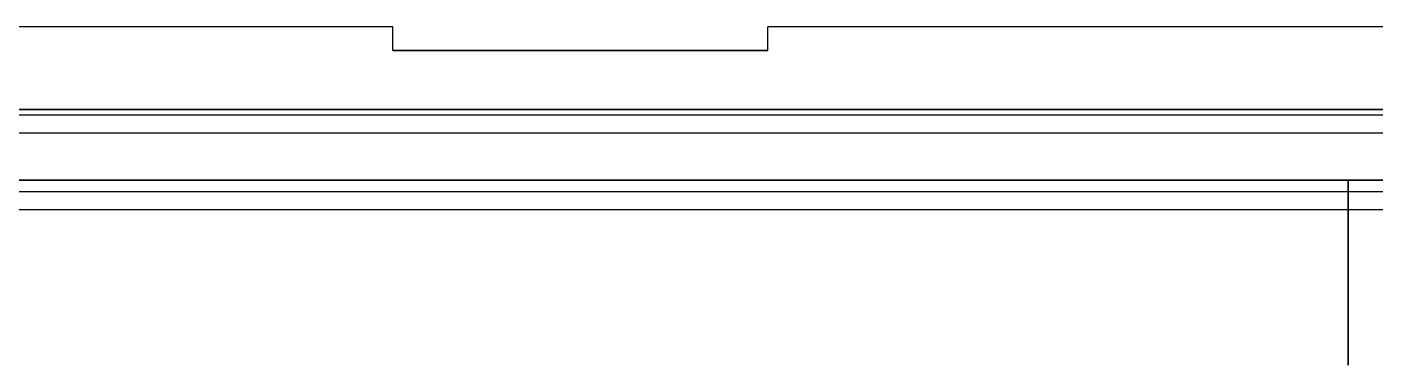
# Model space of a CAD drawing. Header units: millimetres. Extents: x -228 to 213, y -31 to 12.
# Drawn here: x 155.43 to 184.48, y 4.95 to 12.24 of the extents above; entities that cross this region are included whole.
import ezdxf

# ---------------------------------------------------------------- set-up
doc = ezdxf.new("R2010")
doc.units = ezdxf.units.MM
doc.layers.add('Feature', color=7, linetype='CONTINUOUS')

msp = doc.modelspace()

# ---------------------------------------------------------------- linework, layer by layer
at = {"layer": 'Feature'}
for p, q in [((163.314, 12.2371, 136.6), (-177.807, 12.2371, 136.6)), ((163.314, 12.2371, -66.6), (-177.807, 12.2371, -66.6)), ((163.314, 12.2371, 136.6), (-177.807, 12.2371, 136.6)), ((163.314, 12.2371, -66.6), (-177.807, 12.2371, -66.6)), ((163.314, 12.2371, -66.6), (163.314, 12.2371, 136.6)), ((163.314, 11.7291, 136.6), (163.314, 12.2371, 136.6)), ((163.314, 11.7291, -66.6), (163.314, 12.2371, -66.6)), ((163.314, 12.2371, -66.6), (163.314, 12.2371, 136.6)), ((163.314, 11.7291, 136.6), (163.314, 12.2371, 136.6)), ((163.314, 11.7291, -66.6), (163.314, 12.2371, -66.6)), ((207.891, 12.2371, 136.6), (171.391, 12.2371, 136.6)), ((171.391, 11.7291, 136.6), (171.391, 12.2371, 136.6)), ((171.391, 11.7291, -66.6), (171.391, 12.2371, -66.6)), ((207.891, 12.2371, -66.6), (171.391, 12.2371, -66.6)), ((207.891, 12.2371, -66.6), (171.391, 12.2371, -66.6)), ((171.391, 12.2371, 136.6), (171.391, 12.2371, -66.6)), ((207.891, 12.2371, 136.6), (171.391, 12.2371, 136.6)), ((171.391, 12.2371, 136.6), (171.391, 12.2371, -66.6)), ((171.391, 11.7291, -66.6), (171.391, 12.2371, -66.6)), ((171.391, 11.7291, 136.6), (171.391, 12.2371, 136.6)), ((163.314, 11.7291, 136.6), (171.391, 11.7291, 136.6)), ((171.391, 11.7291, -66.6), (163.314, 11.7291, -66.6)), ((163.314, 11.7291, -66.6), (163.314, 11.7291, 136.6)), ((163.314, 11.7291, -66.6), (163.314, 11.7291, 136.6)), ((163.314, 11.7291, 136.6), (171.391, 11.7291, 136.6)), ((171.391, 11.7291, -66.6), (163.314, 11.7291, -66.6)), ((171.391, 11.7291, 136.6), (171.391, 11.7291, -66.6)), ((171.391, 11.7291, 136.6), (171.391, 11.7291, -66.6)), ((-220.81, 10.4591, -65.076), (206.317, 10.4591, -65.076)), ((206.317, 10.4591, -62.536), (-220.81, 10.4591, -62.536)), ((206.317, 10.4591, -62.536), (-220.81, 10.4591, -62.536)), ((-220.81, 10.4591, -65.076), (206.317, 10.4591, -65.076)), ((-220.81, 10.4591, 132.536), (206.317, 10.4591, 132.536)), ((206.317, 10.4591, 135.076), (-220.81, 10.4591, 135.076)), ((-220.81, 10.4591, 132.536), (206.317, 10.4591, 132.536)), ((206.317, 10.4591, 135.076), (-220.81, 10.4591, 135.076)), ((203.954, 10.3321, 135.076), (-218.448, 10.3321, 135.076)), ((203.954, 10.3321, 135.076), (-218.448, 10.3321, 135.076)), ((203.954, 10.3321, 132.688), (-218.448, 10.3321, 132.688)), ((203.954, 10.3321, 132.688), (-218.448, 10.3321, 132.688)), ((-218.448, 9.95109, -65.076), (203.954, 9.95109, -65.076)), ((-218.448, 9.95109, -65.076), (203.954, 9.95109, -65.076)), ((-218.448, 9.95109, -62.6884), (203.954, 9.95109, -62.6884)), ((-218.448, 9.95109, -62.6884), (203.954, 9.95109, -62.6884)), ((204.716, 8.93509, 132.536), (-219.21, 8.93509, 132.536)), ((-219.21, 8.93509, -62.536), (204.716, 8.93509, -62.536)), ((204.716, 8.93509, -65.076), (-219.21, 8.93509, -65.076)), ((-219.21, 8.93509, -66.6), (204.716, 8.93509, -66.6)), ((-219.21, 8.93509, 136.6), (204.716, 8.93509, 136.6)), ((-219.21, 8.93509, -66.6), (204.716, 8.93509, -66.6)), ((-219.21, 8.93509, 135.076), (204.716, 8.93509, 135.076)), ((-219.21, 8.93509, 136.6), (204.716, 8.93509, 136.6)), ((204.716, 8.93509, -65.076), (-219.21, 8.93509, -65.076)), ((-219.21, 8.93509, -62.536), (204.716, 8.93509, -62.536)), ((204.716, 8.93509, 132.536), (-219.21, 8.93509, 132.536)), ((-219.21, 8.93509, 135.076), (204.716, 8.93509, 135.076)), ((183.901, 4.94729, 95.4453), (183.901, 8.93509, 95.0964)), ((183.901, 4.94729, 101.987), (183.901, 8.93509, 102.335)), ((183.901, 4.94729, -31.9865), (183.901, 8.93509, -32.3354)), ((183.901, 4.94729, -25.4453), (183.901, 8.93509, -25.0964)), ((183.901, 4.94729, -31.9865), (183.901, 8.93509, -32.3354)), ((183.901, 4.94729, -25.4453), (183.901, 8.93509, -25.0964)), ((183.901, 4.94729, 95.4453), (183.901, 8.93509, 95.0964)), ((183.901, 4.94729, 101.987), (183.901, 8.93509, 102.335)), ((183.901, 8.90969, -29.7954), (183.901, 4.94729, -29.7954)), ((183.901, 8.90969, -27.6364), (183.901, 4.94729, -27.6364)), ((183.901, 8.90969, 97.6364), (183.901, 4.94729, 97.6364)), ((183.901, 8.90969, 99.7954), (183.901, 4.94729, 99.7954)), ((183.901, 8.90969, 97.6364), (183.901, 4.94729, 97.6364)), ((183.901, 8.90969, 99.7954), (183.901, 4.94729, 99.7954)), ((183.901, 8.90969, -29.7954), (183.901, 4.94729, -29.7954)), ((183.901, 8.90969, -27.6364), (183.901, 4.94729, -27.6364)), ((203.573, 8.68109, 135.076), (-218.067, 8.68109, 135.076)), ((203.573, 8.68109, 135.076), (-218.067, 8.68109, 135.076)), ((203.573, 8.68109, 136.346), (-218.067, 8.68109, 136.346)), ((203.573, 8.68109, 136.346), (-218.067, 8.68109, 136.346)), ((-218.067, 8.30009, -65.076), (203.573, 8.30009, -65.076)), ((-218.067, 8.30009, -65.076), (203.573, 8.30009, -65.076)), ((-218.067, 8.30009, -66.346), (203.573, 8.30009, -66.346)), ((-218.067, 8.30009, -66.346), (203.573, 8.30009, -66.346))]:
    msp.add_line(p, q, dxfattribs=at)
for centre in [(183.901, 8.93509, 98.7159), (183.901, 8.93509, -28.7159), (183.901, 8.93509, -28.7159), (183.901, 8.93509, -28.7159), (183.901, 8.93509, 98.7159), (183.901, 8.93509, 98.7159), (183.901, 8.93509, -28.7159), (183.901, 8.93509, 98.7159), (183.901, 8.90969, -28.7159), (183.901, 8.90969, 98.7159), (183.901, 8.90969, 98.7159), (183.901, 8.90969, 98.7159), (183.901, 8.90969, 98.7159), (183.901, 8.90969, -28.7159), (183.901, 8.90969, -28.7159), (183.901, 8.90969, -28.7159), (183.901, 4.94729, -28.7159), (183.901, 4.94729, 98.7159), (183.901, 4.94729, 98.7159), (183.901, 4.94729, -28.7159), (183.901, 4.94729, -28.7159), (183.901, 4.94729, -28.7159), (183.901, 4.94729, -28.7159), (183.901, 4.94729, -28.7159), (183.901, 4.94729, -28.7159), (183.901, 4.94729, 98.7159), (183.901, 4.94729, 98.7159), (183.901, 4.94729, 98.7159), (183.901, 4.94729, 98.7159), (183.901, 4.94729, 98.7159), (183.901, 4.94729, 98.7159), (183.901, 4.94729, -28.7159)]:
    msp.add_arc(centre, 0, 0, 0, dxfattribs=at)

doc.saveas('drawing.dxf')
